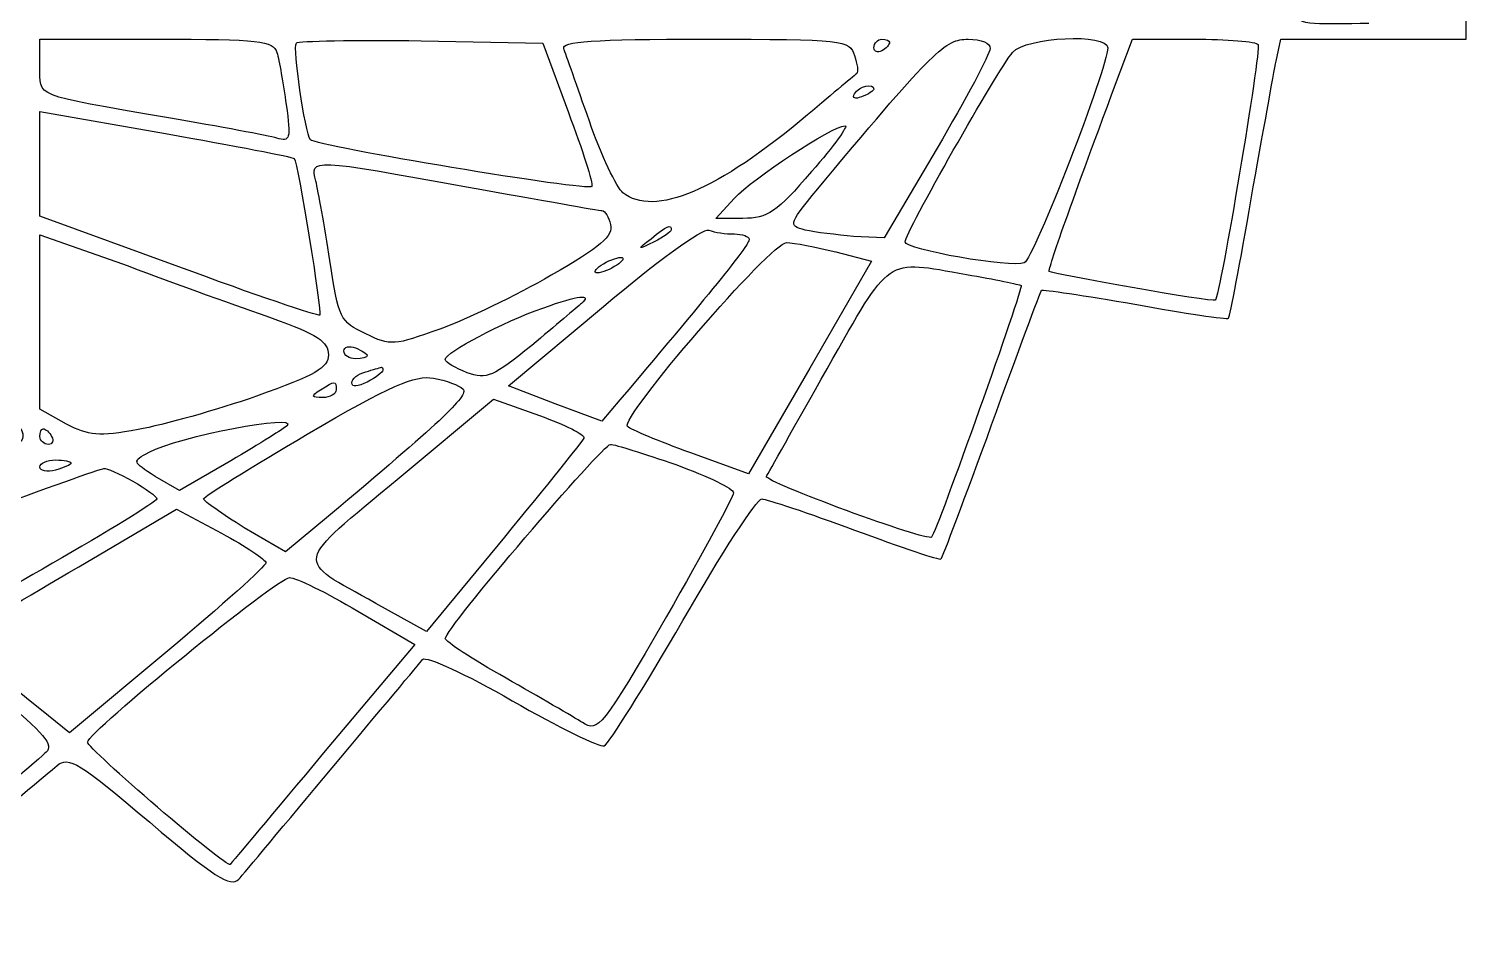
# Model space of a CAD drawing. Extents: x 10 to 239, y 73 to 305.
# Drawn here: x 121.5 to 173.4, y 73.4 to 106.7 of the extents above; entities that cross this region are included whole.
import ezdxf

# ---------------------------------------------------------------- set-up
doc = ezdxf.new("R2010")
doc.units = 0
doc.layers.get('0').update_dxf_attribs({"linetype": 'CONTINUOUS'})

msp = doc.modelspace()

# ---------------------------------------------------------------- linework, layer by layer
at = {"color": 7}
for points in [[(166.680444, 105.537), (166.849778, 106.327222), (170.208222, 106.327222), (173.566667, 106.327222), (173.566667, 111.237889), (173.566667, 116.148556), (175.344667, 116.459)], [(121.92, 105.339444), (121.92, 106.327222), (126.125111, 106.327222)], [(135.720667, 106.270778), (140.123333, 106.186111), (141.054667, 103.674333), (141.054667, 103.674333)], [(152.682222, 106.214333), (152.682222, 106.214333)], [(156.322889, 105.988556), (156.322889, 105.988556)], [(160.584444, 106.016778), (160.584444, 106.016778)], [(161.036, 105.141889), (161.487556, 106.327222), (163.688889, 106.327222)], [(166.031333, 106.129667), (166.031333, 106.129667)], [(130.499556, 105.847444), (130.499556, 105.847444)], [(151.412222, 105.734556), (151.412222, 105.734556)], [(152.117778, 104.521), (152.117778, 104.521)], [(126.943556, 98.086333), (121.92, 99.920778), (121.92, 101.811667), (121.92, 103.702556), (126.463778, 102.912333)], [(154.403778, 102.376111), (152.484667, 99.130556), (151.384, 99.187)], [(131.120444, 102.009222), (131.120444, 102.009222)], [(149.86, 101.529444), (149.86, 101.529444)], [(137.442222, 100.965), (137.442222, 100.965)], [(147.376444, 99.836111), (146.388667, 99.836111), (147.066, 100.569889)], [(122.879556, 92.385444), (121.92, 92.921667), (121.92, 96.082556), (121.92, 99.243444), (125.109111, 98.114556)], [(144.78, 99.412778), (144.78, 99.412778)], [(147.066, 99.271667), (147.066, 99.271667)], [(142.804444, 98.142778), (142.804444, 98.142778)], [(150.734889, 98.622556), (152.033111, 98.283889), (149.803556, 94.417444), (147.574, 90.579222), (145.485556, 91.341222)], [(150.734889, 98.622556), (150.734889, 98.622556)], [(155.476222, 97.804111), (155.476222, 97.804111)], [(142.917333, 93.260333), (142.268222, 92.498333), (140.574889, 93.119222), (138.881556, 93.768333), (142.324667, 96.647)], [(141.534444, 96.759889), (141.534444, 96.759889)], [(130.330222, 96.223667), (130.330222, 96.223667)], [(133.773333, 94.869), (133.773333, 94.869)], [(134.337778, 94.332778), (134.337778, 94.332778)], [(132.644444, 93.627222), (132.644444, 93.627222)], [(137.244667, 93.655444), (137.244667, 93.655444)], [(134.930444, 90.438111), (138.345333, 93.288556), (140.010444, 92.695889)], [(122.343333, 91.933889), (122.343333, 91.933889)], [(130.866444, 92.329), (130.866444, 92.329)], [(141.619111, 91.877444), (141.619111, 91.877444)], [(123.048889, 90.974333), (123.048889, 90.974333)], [(128.834444, 91.059), (126.971778, 89.986556), (126.096889, 90.494556)], [(144.949333, 90.917889), (144.949333, 90.917889)], [(125.278444, 90.325222), (125.278444, 90.325222)], [(123.331111, 87.220778), (126.858889, 89.309222), (128.495778, 88.434333)], [(132.362222, 89.055222), (130.81, 87.757), (129.314222, 88.631889)], [(138.740444, 88.293222), (135.918222, 84.878333), (134.083778, 85.894333)], [(130.104444, 87.361889), (130.104444, 87.361889)], [(133.434667, 85.612111), (135.494889, 84.398556), (132.192889, 80.475667)], [(133.434667, 85.612111), (133.434667, 85.612111)], [(126.548444, 84.172778), (122.992444, 81.209444), (121.976444, 82.027889)]]:
    msp.add_lwpolyline(points, dxfattribs=at)
for points in [[(170.038889, 106.891667), (166.539333, 106.891667), (166.793333, 106.383667), (167.752889, 111.689444)], [(157.141333, 105.847444), (157.621111, 106.411889), (160.584444, 106.553), (160.584444, 106.016778)], [(126.125111, 106.327222), (129.906889, 106.327222), (130.358444, 106.270778), (130.499556, 105.847444)], [(131.713111, 102.686556), (131.515556, 102.940556), (131.064, 106.045), (131.205111, 106.186111)], [(131.205111, 106.186111), (131.261556, 106.270778), (133.321778, 106.299), (135.720667, 106.270778)], [(140.885333, 105.988556), (140.800667, 106.242556), (141.929556, 106.327222), (145.993556, 106.327222)], [(141.816667, 103.363889), (141.365111, 104.605667), (140.97, 105.791), (140.885333, 105.988556)], [(145.993556, 106.327222), (151.045333, 106.327222), (151.242889, 106.299), (151.412222, 105.734556)], [(150.311556, 101.190778), (154.319111, 105.960333), (154.686, 106.327222), (155.532667, 106.327222)], [(152.117778, 106.016778), (152.117778, 106.186111), (152.258889, 106.327222), (152.4, 106.327222)], [(152.4, 105.903889), (152.258889, 105.819222), (152.117778, 105.875667), (152.117778, 106.016778)], [(152.4, 106.327222), (152.569333, 106.327222), (152.682222, 106.270778), (152.682222, 106.214333)], [(152.682222, 106.214333), (152.682222, 106.129667), (152.569333, 105.988556), (152.4, 105.903889)], [(156.322889, 105.988556), (156.322889, 105.791), (155.448, 104.154111), (154.403778, 102.376111)], [(155.532667, 106.327222), (156.012444, 106.327222), (156.351111, 106.186111), (156.322889, 105.988556)], [(160.584444, 106.016778), (160.584444, 105.283), (157.903333, 98.368556), (157.564667, 98.227444)], [(163.688889, 106.327222), (164.902444, 106.327222), (165.974889, 106.242556), (166.031333, 106.129667)], [(166.031333, 106.129667), (166.144222, 105.932111), (164.648444, 97.013889), (164.479111, 96.872778)], [(130.499556, 105.847444), (130.584222, 105.565222), (130.725333, 104.718556), (130.838222, 103.956556)], [(151.412222, 105.734556), (151.525111, 105.424111), (151.553333, 105.141889), (151.496889, 105.085444)], [(153.246667, 98.989444), (153.246667, 99.299889), (156.605111, 105.226556), (157.141333, 105.847444)], [(165.777333, 100.541667), (166.200667, 102.884111), (166.595778, 105.113667), (166.680444, 105.537)], [(126.576667, 103.476778), (121.581333, 104.351667), (121.92, 104.210556), (121.92, 105.339444)], [(151.496889, 105.085444), (151.468667, 105.057222), (150.650222, 104.379889), (149.718889, 103.589667)], [(158.467778, 97.917), (158.411333, 98.001667), (159.258, 100.372333), (161.036, 105.141889)], [(151.666222, 104.238778), (151.440444, 104.154111), (151.327556, 104.182333), (151.412222, 104.351667)], [(151.412222, 104.351667), (151.581556, 104.633889), (152.117778, 104.746778), (152.117778, 104.521)], [(152.117778, 104.521), (152.117778, 104.464556), (151.920222, 104.323444), (151.666222, 104.238778)], [(130.838222, 103.956556), (131.007556, 102.714778), (130.979333, 102.601889), (130.499556, 102.743)], [(130.499556, 102.743), (130.189111, 102.827667), (128.439333, 103.166333), (126.576667, 103.476778)], [(141.054667, 103.674333), (141.562667, 102.319667), (141.957778, 101.106111), (141.901333, 100.993222)], [(143.030222, 100.767444), (142.804444, 100.936778), (142.24, 102.122111), (141.816667, 103.363889)], [(149.718889, 103.589667), (146.473333, 100.852111), (144.159111, 99.864333), (143.030222, 100.767444)], [(126.463778, 102.912333), (128.975556, 102.460778), (131.064, 102.065667), (131.120444, 102.009222)], [(147.066, 100.569889), (147.715111, 101.275444), (150.593778, 103.166333), (151.073556, 103.194556)], [(151.073556, 103.194556), (151.214667, 103.222778), (150.678444, 102.460778), (149.86, 101.529444)], [(141.901333, 100.993222), (141.816667, 100.795667), (131.882444, 102.460778), (131.713111, 102.686556)], [(131.120444, 102.009222), (131.261556, 101.868111), (132.136444, 96.421222), (132.051778, 96.336556)], [(131.910667, 101.190778), (131.684889, 102.009222), (131.741333, 102.009222), (137.442222, 100.965)], [(149.86, 101.529444), (148.59, 100.061889), (148.279556, 99.836111), (147.376444, 99.836111)], [(132.418667, 98.312111), (132.221111, 99.553889), (131.995333, 100.823889), (131.910667, 101.190778)], [(137.442222, 100.965), (140.010444, 100.513444), (142.183556, 100.118333), (142.268222, 100.118333)], [(149.634222, 99.412778), (148.985111, 99.582111), (149.013333, 99.610333), (150.311556, 101.190778)], [(164.958889, 96.223667), (165.015333, 96.280111), (165.382222, 98.227444), (165.777333, 100.541667)], [(142.268222, 100.118333), (142.381111, 100.118333), (142.522222, 99.892556), (142.578667, 99.610333)], [(142.578667, 99.610333), (142.691556, 99.215222), (142.211778, 98.791889), (140.433778, 97.775889)], [(142.324667, 96.647), (144.215556, 98.255667), (145.937111, 99.497444), (146.134667, 99.412778)], [(144.046222, 99.102333), (144.638889, 99.582111), (144.78, 99.638556), (144.78, 99.412778)], [(144.78, 99.412778), (144.78, 99.356333), (144.497778, 99.158778), (144.159111, 98.989444)], [(146.134667, 99.412778), (146.360444, 99.328111), (146.755556, 99.271667), (147.066, 99.271667)], [(147.066, 99.271667), (147.348222, 99.271667), (147.602222, 99.187), (147.602222, 99.074111)], [(151.384, 99.187), (150.791333, 99.243444), (149.972889, 99.328111), (149.634222, 99.412778)], [(143.199556, 92.300778), (142.889111, 92.583), (148.420667, 98.989444), (148.956889, 98.961222)], [(147.602222, 99.074111), (147.602222, 98.876556), (146.445111, 97.437222), (142.917333, 93.260333)], [(144.159111, 98.989444), (143.538222, 98.679), (143.538222, 98.707222), (144.046222, 99.102333)], [(148.956889, 98.961222), (149.210889, 98.961222), (150.029333, 98.791889), (150.734889, 98.622556)], [(157.564667, 98.227444), (157.084889, 98.029889), (153.246667, 98.707222), (153.246667, 98.989444)], [(133.716889, 95.659222), (132.785556, 96.082556), (132.729111, 96.223667), (132.418667, 98.312111)], [(142.098889, 97.860556), (141.957778, 97.860556), (142.014222, 98.001667), (142.24, 98.142778)], [(142.804444, 98.142778), (142.578667, 98.001667), (142.268222, 97.860556), (142.098889, 97.860556)], [(142.24, 98.142778), (142.465778, 98.283889), (142.804444, 98.425), (142.945556, 98.425)], [(142.945556, 98.425), (143.114889, 98.425), (143.030222, 98.283889), (142.804444, 98.142778)], [(150.424444, 94.389222), (152.766889, 98.509667), (152.484667, 98.340333), (155.476222, 97.804111)], [(125.109111, 98.114556), (126.830667, 97.465444), (129.201333, 96.618778), (130.330222, 96.223667)], [(132.051778, 96.336556), (131.995333, 96.280111), (129.681111, 97.070333), (126.943556, 98.086333)], [(140.433778, 97.775889), (139.163778, 97.042111), (137.357556, 96.167222), (136.398, 95.828556)], [(155.476222, 97.804111), (156.492222, 97.634778), (157.395333, 97.437222), (157.451778, 97.409)], [(164.479111, 96.872778), (164.394444, 96.788111), (158.552444, 97.832333), (158.467778, 97.917)], [(140.123333, 96.590556), (141.478, 97.070333), (141.901333, 97.098556), (141.534444, 96.759889)], [(157.451778, 97.409), (157.536444, 97.324333), (154.403778, 88.519), (154.206222, 88.293222)], [(156.379333, 92.357222), (157.338889, 95.010111), (158.157333, 97.183222), (158.185556, 97.239667)], [(158.185556, 97.239667), (158.213778, 97.267889), (159.737778, 97.042111), (161.572222, 96.731667)], [(136.595556, 94.727889), (136.595556, 94.981889), (138.684, 96.082556), (140.123333, 96.590556)], [(141.534444, 96.759889), (141.365111, 96.618778), (140.574889, 95.941444), (139.728222, 95.235889)], [(161.572222, 96.731667), (163.378444, 96.393), (164.902444, 96.167222), (164.958889, 96.223667)], [(130.330222, 96.223667), (131.967111, 95.631), (132.362222, 95.377), (132.362222, 94.897222)], [(136.398, 95.828556), (134.761111, 95.235889), (134.62, 95.207667), (133.716889, 95.659222)], [(116.557778, 95.377), (122.428, 91.905667), (122.540889, 91.679889), (118.618, 91.002556)], [(132.926667, 95.038333), (132.926667, 95.179444), (133.124222, 95.235889), (133.35, 95.151222)], [(133.35, 94.756111), (133.124222, 94.756111), (132.926667, 94.869), (132.926667, 95.038333)], [(133.35, 95.151222), (133.575778, 95.038333), (133.773333, 94.925444), (133.773333, 94.869)], [(139.728222, 95.235889), (138.345333, 94.107), (138.091333, 93.994111), (137.385778, 94.248111)], [(132.362222, 94.897222), (132.362222, 94.417444), (131.910667, 94.163444), (129.765778, 93.401444)], [(133.773333, 94.869), (133.773333, 94.812556), (133.575778, 94.756111), (133.35, 94.756111)], [(137.385778, 94.248111), (136.962444, 94.417444), (136.595556, 94.615), (136.595556, 94.727889)], [(131.600222, 92.018556), (134.62, 93.796556), (135.494889, 94.163444), (136.172222, 94.050556)], [(132.08, 93.627222), (132.616222, 93.965889), (132.644444, 93.965889), (132.644444, 93.627222)], [(133.208889, 93.881222), (133.208889, 94.022333), (133.434667, 94.219889), (133.716889, 94.276333)], [(133.716889, 94.276333), (133.970889, 94.361), (134.224889, 94.417444), (134.281333, 94.445667)], [(134.337778, 94.332778), (134.337778, 94.276333), (134.083778, 94.078778), (133.773333, 93.909444)], [(134.281333, 94.445667), (134.309556, 94.445667), (134.337778, 94.417444), (134.337778, 94.332778)], [(136.172222, 94.050556), (136.623778, 93.965889), (137.103556, 93.796556), (137.244667, 93.655444)], [(148.223111, 90.494556), (148.279556, 90.579222), (149.267333, 92.357222), (150.424444, 94.389222)], [(132.164667, 93.345), (131.741333, 93.345), (131.713111, 93.401444), (132.08, 93.627222)], [(132.644444, 93.627222), (132.644444, 93.486111), (132.418667, 93.345), (132.164667, 93.345)], [(137.244667, 93.655444), (137.470444, 93.429667), (136.313333, 92.357222), (132.362222, 89.055222)], [(133.773333, 93.909444), (133.434667, 93.740111), (133.208889, 93.711889), (133.208889, 93.881222)], [(129.765778, 93.401444), (128.326444, 92.893444), (126.379111, 92.357222), (125.476, 92.187889)], [(125.871111, 91.369444), (126.915333, 91.933889), (131.318, 92.780556), (130.866444, 92.329)], [(140.010444, 92.695889), (140.941778, 92.357222), (141.647333, 92.018556), (141.619111, 91.877444)], [(121.92, 91.933889), (121.92, 92.103222), (121.976444, 92.216111), (122.032889, 92.216111)], [(122.230444, 91.651667), (122.061111, 91.651667), (121.92, 91.792778), (121.92, 91.933889)], [(122.032889, 92.216111), (122.117556, 92.216111), (122.258667, 92.103222), (122.343333, 91.933889)], [(122.343333, 91.933889), (122.428, 91.792778), (122.371556, 91.651667), (122.230444, 91.651667)], [(125.476, 92.187889), (124.036667, 91.933889), (123.698, 91.962111), (122.879556, 92.385444)], [(127.846667, 89.676111), (127.846667, 89.760778), (129.54, 90.805), (131.600222, 92.018556)], [(130.866444, 92.329), (130.781778, 92.244333), (129.878667, 91.679889), (128.834444, 91.059)], [(145.485556, 91.341222), (144.328444, 91.764556), (143.312444, 92.187889), (143.199556, 92.300778)], [(154.544889, 87.503), (154.601333, 87.531222), (155.419778, 89.732556), (156.379333, 92.357222)], [(136.595556, 84.624333), (136.595556, 84.963), (142.296444, 91.651667), (142.578667, 91.651667)], [(141.619111, 91.877444), (141.562667, 91.764556), (140.264444, 90.155889), (138.740444, 88.293222)], [(142.578667, 91.651667), (142.748, 91.651667), (143.792222, 91.313), (144.949333, 90.917889)], [(121.92, 90.833222), (121.92, 90.974333), (122.174, 91.087222), (122.484444, 91.087222)], [(122.484444, 91.087222), (122.794889, 91.087222), (123.048889, 91.030778), (123.048889, 90.974333)], [(123.048889, 90.974333), (123.048889, 90.917889), (122.794889, 90.805), (122.484444, 90.720333)], [(126.096889, 90.494556), (125.250222, 91.030778), (125.250222, 91.030778), (125.871111, 91.369444)], [(144.949333, 90.917889), (146.106444, 90.494556), (147.037778, 90.043), (147.037778, 89.901889)], [(119.718667, 89.168111), (122.089333, 90.043), (124.121333, 90.776778), (124.234222, 90.776778)], [(122.484444, 90.720333), (122.174, 90.635667), (121.92, 90.692111), (121.92, 90.833222)], [(124.234222, 90.776778), (124.318889, 90.805), (124.798667, 90.579222), (125.278444, 90.325222)], [(134.083778, 85.894333), (131.120444, 87.531222), (131.064, 87.249), (134.930444, 90.438111)], [(154.206222, 88.293222), (154.065111, 88.123889), (148.138444, 90.297), (148.223111, 90.494556)], [(125.278444, 90.325222), (125.758222, 90.043), (126.153333, 89.760778), (126.153333, 89.676111)], [(147.037778, 89.901889), (147.037778, 89.760778), (145.937111, 87.757), (144.610667, 85.414556)], [(126.153333, 89.676111), (126.153333, 89.478556), (118.674444, 85.160556), (118.364, 85.160556)], [(129.314222, 88.631889), (128.524, 89.139889), (127.846667, 89.591444), (127.846667, 89.676111)], [(145.203333, 85.273444), (146.586222, 87.700556), (147.884444, 89.676111), (148.053778, 89.676111)], [(148.053778, 89.676111), (148.223111, 89.676111), (149.747111, 89.168111), (151.412222, 88.547222)], [(128.495778, 88.434333), (129.370667, 87.954556), (130.104444, 87.474778), (130.104444, 87.361889)], [(151.412222, 88.547222), (153.105556, 87.926333), (154.516667, 87.446556), (154.544889, 87.503)], [(119.38, 84.878333), (119.605778, 85.019444), (121.383778, 86.091889), (123.331111, 87.220778)], [(130.104444, 87.361889), (130.104444, 87.249), (128.495778, 85.809667), (126.548444, 84.172778)], [(123.641556, 80.870778), (123.669778, 81.237667), (130.527778, 86.825667), (130.951111, 86.825667)], [(130.951111, 86.825667), (131.176889, 86.825667), (132.305778, 86.289444), (133.434667, 85.612111)], [(144.610667, 85.414556), (142.268222, 81.378778), (142.127111, 81.209444), (141.562667, 81.576333)], [(142.352889, 80.729667), (142.522222, 80.814333), (143.792222, 82.846333), (145.203333, 85.273444)], [(121.976444, 82.027889), (119.323556, 84.144556), (118.928444, 84.567889), (119.38, 84.878333)], [(138.796889, 83.185), (137.583333, 83.862333), (136.595556, 84.511444), (136.595556, 84.624333)], [(132.503333, 79.939444), (134.196667, 81.971444), (135.664222, 83.721222), (135.777111, 83.862333)], [(135.777111, 83.862333), (135.89, 84.003444), (137.357556, 83.326111), (139.022667, 82.366556)], [(141.562667, 81.576333), (141.252222, 81.773889), (139.982222, 82.507667), (138.796889, 83.185)], [(120.396, 82.564111), (122.089333, 81.181222), (122.428, 80.757889), (122.145778, 80.503889)], [(139.022667, 82.366556), (140.687778, 81.407), (142.183556, 80.673222), (142.352889, 80.729667)], [(122.145778, 80.503889), (121.948222, 80.306333), (120.085556, 78.725889), (117.997111, 77.004333)], [(128.806222, 76.439889), (128.693333, 76.298778), (123.613333, 80.645), (123.641556, 80.870778)], [(132.192889, 80.475667), (130.386667, 78.330778), (128.862667, 76.496333), (128.806222, 76.439889)], [(114.525778, 73.363667), (114.920889, 73.674111), (120.847556, 78.584778), (122.540889, 80.024111)], [(122.540889, 80.024111), (122.964222, 80.362778), (123.331111, 80.137), (125.899333, 77.963889)], [(129.116667, 75.903667), (129.286, 76.101222), (130.81, 77.907444), (132.503333, 79.939444)], [(125.899333, 77.963889), (128.213556, 75.988333), (128.834444, 75.593222), (129.116667, 75.903667)]]:
    msp.add_open_spline(points, degree=3, dxfattribs=at)

doc.saveas('drawing.dxf')
